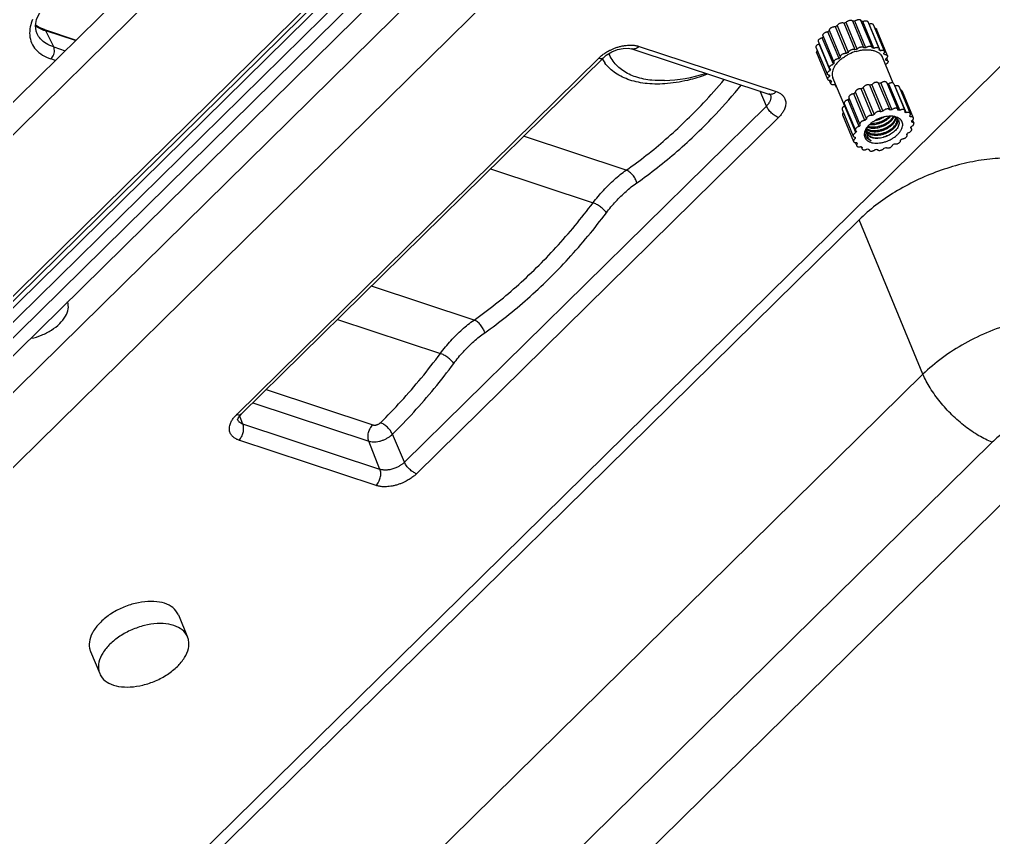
# Model space of a CAD drawing. Header units: millimetres. Extents: x 1786 to 2940, y -3417 to -1928.
# Drawn here: x 2156.8 to 2230.5, y -3302.1 to -3240.2 of the extents above; entities that cross this region are included whole.
import ezdxf

# ---------------------------------------------------------------- set-up
doc = ezdxf.new("R2010")
doc.units = ezdxf.units.MM

# ---------------------------------------------------------------- blocks, each defined once
blk = doc.blocks.new('*u7')
at = {"color": 7, "linetype": 'Continuous'}
for p, q in [((88.34, 78.54, 0), (-30.824, -38.661, 0)), ((-42.015, -19.983, 0), (16.365, 37.435, 0)), ((104.122, 35.539, 0), (-15.065, -81.684, 0)), ((105.253, 35.148, 0), (-13.91, -82.051, 0)), ((-45.465, -17.455, 0), (6.641, 33.793, 0)), ((105.669, 34.239, 0), (-13.494, -82.96, 0)), ((-12.574, -83.264, 0), (106.59, 33.936, 0)), ((-12.4, -83.643, 0), (106.764, 33.557, 0)), ((107.088, 33.443, 0), (-12.067, -83.748, 0)), ((-36.186, -25.692, 0), (22.194, 31.727, 0)), ((110.844, 23.586, 0), (-8.048, -93.346, 0)), ((31.625, 21.522, 0), (-44.309, -53.16, 0)), ((110.773, 20.788, 0), (-8.119, -96.145, 0)), ((-7.853, -65.194, 0), (68.08, 9.488, 0)), ((-5.993, -69.666, 0), (69.941, 5.016, 0)), ((33.767, -2.411, 0), (32.992, -0.548, 0)), ((26.381, -5.484, 0), (25.606, -3.62, 0)), ((9.77, -16.348, 0), (21.294, -20.152, 0)), ((-24.048, -47.255, 0), (6.371, -17.337, 0)), ((9.44, -17.704, 0), (20.964, -21.509, 0)), ((9.44, -17.704, 0), (10.378, -20.077, 0)), ((-23.036, -48.22, 0), (7.383, -18.303, 0)), ((7.383, -18.303, 0), (8.394, -20.652, 0)), ((20.131, -23.297, 0), (10.378, -20.077, 0)), ((19.008, -24.401, 0), (10.04, -21.441, 0)), ((20.964, -21.509, 0), (21.231, -22.184, 0)), ((21.353, -22.013, 0), (21.172, -22.268, 0)), ((21.41, -21.886, 0), (21.411, -21.888, 0)), ((21.088, -22.357, 0), (-9.331, -52.274, 0)), ((21.479, -22.324, 0), (-8.94, -52.242, 0)), ((21.172, -22.268, 0), (21.087, -22.357, 0)), ((-36.186, -25.692, 0), (-30.824, -38.661, 0)), ((13.022, -30.289, 0), (4.368, -27.433, 0)), ((1.533, -30.247, 0), (10.167, -33.097, 0)), ((0.161, -42.938, 0), (-8.463, -40.091, 0)), ((-11.248, -42.829, 0), (-2.623, -45.676, 0)), ((-32.345, -44.585, 0), (-32.347, -44.58, 0)), ((-31.633, -44.592, 0), (-31.661, -44.524, 0)), ((-30.991, -44.804, 0), (-31.066, -44.623, 0)), ((-30.501, -45.151, 0), (-30.619, -44.868, 0)), ((-34.85, -45.797, 0), (-34.818, -45.841, 0)), ((-34.827, -45.852, 0), (-34.85, -45.797, 0)), ((-32.869, -45.612, 0), (-32.85, -45.608, 0)), ((-30.504, -45.487, 0), (-30.455, -45.605, 0)), ((-29.433, -47.471, 0), (-30.363, -45.235, 0)), ((-29.395, -47.924, 0), (-30.325, -45.688, 0)), ((-35.173, -46.435, 0), (-35.235, -46.285, 0)), ((-31.552, -46.497, 0), (-31.55, -46.498, 0)), ((-30.892, -46.669, 0), (-30.924, -46.626, 0)), ((-30.829, -46.506, 0), (-29.899, -48.742, 0)), ((-30.553, -45.984, 0), (-29.623, -48.22, 0)), ((-29.577, -48.418, 0), (-30.507, -46.182, 0)), ((-35.31, -47.037, 0), (-35.417, -46.779, 0)), ((-34.449, -49.468, 0), (-35.379, -47.232, 0)), ((-35.072, -47.424, 0), (-35.118, -47.313, 0)), ((-31.934, -47.42, 0), (-31.004, -49.656, 0)), ((-30.511, -49.343, 0), (-31.441, -47.107, 0)), ((-31.305, -47, 0), (-30.375, -49.237, 0)), ((-29.962, -48.905, 0), (-30.892, -46.669, 0)), ((-34.193, -49.835, 0), (-35.124, -47.598, 0)), ((-33.839, -49.889, 0), (-34.769, -47.653, 0)), ((-33.746, -50.08, 0), (-34.676, -47.843, 0)), ((-33.304, -50.089, 0), (-34.234, -47.853, 0)), ((-33.15, -50.179, 0), (-34.081, -47.943, 0)), ((-32.636, -50.131, 0), (-33.566, -47.895, 0)), ((-33.397, -47.881, 0), (-33.395, -47.887, 0)), ((-32.465, -50.123, 0), (-33.395, -47.887, 0)), ((-31.9, -50.011, 0), (-32.83, -47.775, 0)), ((-32.655, -47.724, 0), (-31.725, -49.96, 0)), ((-31.167, -49.739, 0), (-32.097, -47.503, 0)), ((-29.61, -48.215, 0), (-28.623, -50.587, 0)), ((-23.036, -48.22, 0), (-22.499, -49.467, 0)), ((-28.895, -49.841, 0), (-28.82, -50.021, 0)), ((-12.339, -53.231, 0), (-23.864, -49.427, 0)), ((-23.362, -49.177, 0), (-23.364, -49.171, 0)), ((-11.715, -53.027, 0), (-23.24, -49.222, 0)), ((-33.682, -50.142, 0), (-32.778, -52.315, 0)), ((-28.448, -50.086, 0), (-28.331, -50.368, 0)), ((-28.334, -50.705, 0), (-28.285, -50.822, 0)), ((-28.193, -50.452, 0), (-27.262, -52.689, 0)), ((-14.467, -50.359, 0), (-14.463, -50.359, 0)), ((-28.383, -51.202, 0), (-27.453, -53.438, 0)), ((-28.337, -51.399, 0), (-27.406, -53.635, 0)), ((-28.154, -50.905, 0), (-27.224, -53.141, 0)), ((-33.247, -51.996, 0), (-33.139, -52.255, 0)), ((-29.27, -52.325, 0), (-28.34, -54.561, 0)), ((-29.135, -52.218, 0), (-28.204, -54.454, 0)), ((-28.722, -51.887, 0), (-27.792, -54.123, 0)), ((-28.659, -51.723, 0), (-27.729, -53.959, 0)), ((-9.33, -52.273, 0), (-9.331, -52.274, 0)), ((36.715, -52.05, 0), (37.087, -52.172, 0)), ((-33.208, -52.449, 0), (-32.278, -54.685, 0)), ((-32.953, -52.816, 0), (-32.023, -55.052, 0)), ((-32.948, -52.531, 0), (-32.902, -52.641, 0)), ((-32.599, -52.87, 0), (-31.669, -55.106, 0)), ((-32.506, -53.061, 0), (-31.575, -55.297, 0)), ((-32.064, -53.071, 0), (-31.134, -55.307, 0)), ((-31.91, -53.16, 0), (-30.98, -55.396, 0)), ((-31.396, -53.113, 0), (-30.465, -55.349, 0)), ((-31.225, -53.104, 0), (-31.227, -53.099, 0)), ((-31.225, -53.104, 0), (-30.294, -55.34, 0)), ((-30.659, -52.992, 0), (-29.729, -55.228, 0)), ((-30.485, -52.941, 0), (-29.554, -55.177, 0)), ((-29.927, -52.72, 0), (-28.997, -54.956, 0)), ((-29.764, -52.638, 0), (-28.834, -54.874, 0)), ((36.86, -53.184, 0), (35.888, -52.863, 0)), ((36.86, -53.184, 0), (37.519, -54.534, 0)), ((37.628, -54.639, 0), (34.974, -53.763, 0)), ((35.026, -53.711, 0), (37.519, -54.534, 0)), ((38.258, -54.287, 0), (38.259, -54.29, 0))]:
    blk.add_line(p, q, dxfattribs=at)
at = {"color": 7, "linetype": 'Continuous', "elevation": 0}
for points in [[(21.405, -21.863), (21.403, -21.874), (21.353, -22.013)], [(-23.238, -49.223), (-23.288, -49.205), (-23.356, -49.17)], [(-9.33, -52.273), (-9.574, -52.481), (-10.038, -52.764), (-10.53, -52.96), (-11, -53.063), (-11.402, -53.081), (-11.687, -53.036), (-11.718, -53.026)], [(37.628, -54.639), (38.081, -54.826), (38.38, -55.023)], [(38.258, -54.287), (38.339, -54.497), (38.39, -54.97), (38.293, -55.486), (38.057, -56.028), (37.677, -56.596)]]:
    blk.add_lwpolyline(points, dxfattribs=at)
at = {"color": 7, "linetype": 'Continuous'}
for centre, radius, start, end in [((20.911, -22.083, 0), 0.536, 21.56413, 23.20644), ((19.443, -20.252, 0), 2.905, 314.48554, 317.72165), ((-31.84, -48.721, 0), 4.168, 115.65926, 118.17405), ((-31.856, -48.647, 0), 4.093, 104.9573, 107.50269), ((-31.989, -47.884, 0), 3.318, 93.22336, 96.15157), ((-31.965, -46.92, 0), 2.352, 81.87756, 82.40368), ((-31.948, -46.803, 0), 2.233, 78.63279, 81.89795), ((-31.682, -45.978, 0), 1.363, 59.53762, 63.94432), ((-31.645, -45.914, 0), 1.289, 58.57854, 59.51028), ((-32.205, -48.164, 0), 3.502, 126.76939, 129.59408), ((-31.402, -45.628, 0), 0.911, 31.38309, 38.31522), ((-31.451, -45.624, 0), 0.957, 1.49441, 8.2044), ((-33.82, -46.92, 0), 1.437, 160.28376, 162.28664), ((-33.747, -46.946, 0), 1.515, 157.27222, 160.28495), ((-32.954, -47.412, 0), 2.437, 140.2131, 143.47381), ((-32.858, -47.49, 0), 2.562, 139.91233, 140.23543), ((-33.001, -45.272, 0), 1.904, 314.46687, 319.29275), ((-32.73, -45.645, 0), 1.458, 323.46947, 325.59982), ((-32.888, -45.372, 0), 1.752, 319.34947, 320.2676), ((-32.852, -45.402, 0), 1.705, 320.26656, 321.43907), ((-32.689, -45.674, 0), 1.408, 325.61049, 325.95018), ((-31.883, -47.387, 0), 1.01, 68.66746, 68.85168), ((-31.972, -46.199, 0), 0.556, 27.45995, 29.9034), ((-31.927, -46.103, 0), 0.479, 19.70663, 22.60574), ((-31.911, -46.548, 0), 0.638, 43.21344, 46.11021), ((-32.338, -45.997, 0), 0.892, 355.30037, 0.78162), ((-32.314, -45.871, 0), 0.983, 339.45473, 340.32505), ((-32.794, -45.05, 0), 2.445, 319.88225, 323.47087), ((-31.973, -45.53, 0), 1.491, 337.25245, 342.24352), ((-34.291, -46.843, 0), 0.957, 181.4944, 188.20441), ((-34.341, -46.839, 0), 0.911, 211.38309, 218.31522), ((-33.64, -46.761, 0), 0.554, 224.77399, 225.52648), ((-33.624, -46.744, 0), 0.578, 225.55852, 230.35699), ((-33.609, -46.967, 0), 0.436, 202.60636, 207.12494), ((-33.582, -47.044, 0), 0.433, 192.10343, 196.37431), ((-33.61, -46.968, 0), 0.435, 207.12345, 210.91021), ((-33.605, -46.722, 0), 0.607, 230.32555, 231.14118), ((-33.598, -46.713, 0), 0.619, 231.14234, 232.31545), ((-33.471, -45.63, 0), 1.736, 263.74926, 266.49924), ((-33.38, -46.185, 0), 1.194, 256.51147, 260.46067), ((-32.23, -48.449, 0), 1.573, 132.26164, 136.05142), ((-33.902, -43.746, 0), 4.168, 295.65926, 298.17405), ((-33.537, -44.302, 0), 3.502, 306.76939, 309.59408), ((-34.065, -46.497, 0), 1.354, 238.62986, 243.95329), ((-33.792, -45.652, 0), 2.245, 258.63767, 262.43719), ((-33.753, -44.583, 0), 3.318, 273.22336, 276.15156), ((-33.886, -43.82, 0), 4.093, 284.9573, 287.50269), ((-30.992, -47.783, 0), 1.437, 340.28379, 342.28664), ((-31.858, -47.291, 0), 2.438, 320.2132, 323.4737), ((-33.167, -48.789, 0), 1.289, 238.57854, 239.51028), ((-32.972, -45.982, 0), 4.168, 295.65926, 298.17405), ((-32.607, -46.538, 0), 3.502, 306.76939, 309.59408), ((-32.864, -47.9, 0), 2.233, 258.6328, 261.89795), ((-32.822, -46.819, 0), 3.318, 273.22336, 276.15156), ((-32.956, -46.056, 0), 4.093, 284.9573, 287.50269), ((-29.501, -51.178, 0), 1.343, 59.5246, 61.95296), ((-29.474, -51.132, 0), 1.289, 58.57854, 59.51028), ((-29.231, -50.845, 0), 0.911, 31.38309, 38.31522), ((-29.281, -50.841, 0), 0.957, 1.49441, 8.2044), ((-13.975, -63.577, 0), 13.227, 92.13265, 107.36219), ((-29.803, -50.747, 0), 1.491, 337.25245, 342.24352), ((-32.121, -52.06, 0), 0.957, 181.4944, 188.20441), ((-31.366, -49.52, 0), 3.502, 306.76939, 309.59408), ((-30.916, -50.137, 0), 2.579, 314.49841, 317.68857), ((-30.624, -50.268, 0), 2.445, 319.88225, 323.47087), ((-12.301, -53.972, 0), 3.559, 30.14609, 36.73577), ((-32.17, -52.056, 0), 0.911, 211.38309, 218.31522), ((-31.894, -51.714, 0), 1.354, 238.62986, 243.95329), ((-31.622, -50.87, 0), 2.245, 258.63767, 262.43718), ((-31.582, -49.8, 0), 3.318, 273.22336, 276.15156), ((-31.716, -49.037, 0), 4.093, 284.9573, 287.50269), ((-31.647, -49.176, 0), 3.792, 286.42015, 296.28259), ((-31.732, -48.963, 0), 4.168, 295.65926, 298.17405), ((-13.007, -53.975, 0), 3.481, 22.79377, 24.78325), ((-29.687, -52.508, 0), 2.438, 320.2132, 323.4737), ((-28.821, -53, 0), 1.437, 340.28379, 342.28664), ((-30.436, -51.756, 0), 3.502, 306.76939, 309.59408), ((36.322, -58.14, 0), 3.799, 69.52953, 71.62947), ((-30.997, -54.006, 0), 1.289, 238.57854, 239.51028), ((-30.694, -53.117, 0), 2.233, 258.6328, 261.89795), ((-30.652, -52.036, 0), 3.318, 273.22336, 276.15156), ((-30.786, -51.273, 0), 4.093, 284.9573, 287.50269), ((-30.802, -51.199, 0), 4.168, 295.65926, 298.17405)]:
    blk.add_arc(centre, radius, start, end, dxfattribs=at)
for points, start_tangent, end_tangent in [([(32.991, -0.549, 0), (32.784, -0.198, 0), (32.218, 0.254, 0), (31.407, 0.522, 0), (30.437, 0.576, 0), (29.362, 0.415, 0), (28.293, 0.054, 0), (27.298, -0.484, 0), (26.468, -1.15, 0)], (-0.38597, 0.922512), (-0.712957, -0.701208)), ([(32.13, -3.018, 0), (32.73, -2.277, 0), (33.054, -1.518, 0), (33.072, -0.81, 0), (32.991, -0.549, 0)], (0.712957, 0.701208), (-0.38597, 0.922512)), ([(26.468, -1.15, 0), (25.868, -1.89, 0), (25.544, -2.65, 0), (25.526, -3.358, 0), (25.607, -3.619, 0)], (-0.712957, -0.701208), (0.38597, -0.922512)), ([(32.905, -4.882, 0), (33.506, -4.14, 0), (33.829, -3.383, 0), (33.847, -2.672, 0), (33.767, -2.412, 0)], (0.712957, 0.701208), (-0.385992, 0.922502)), ([(25.607, -3.619, 0), (25.815, -3.97, 0), (26.38, -4.422, 0), (27.191, -4.69, 0), (28.161, -4.744, 0), (29.236, -4.583, 0), (30.305, -4.221, 0), (31.3, -3.684, 0), (32.13, -3.018, 0)], (0.38597, -0.922512), (0.712957, 0.701208)), ([(26.382, -5.483, 0), (26.588, -5.831, 0), (27.158, -6.287, 0), (27.963, -6.552, 0), (28.94, -6.607, 0), (30.009, -6.447, 0), (31.083, -6.084, 0), (32.075, -5.548, 0), (32.905, -4.882, 0)], (0.385992, -0.922502), (0.712957, 0.701208)), ([(6.371, -17.337, 0), (6.49, -17.226, 0), (6.618, -17.118, 0), (6.754, -17.014, 0), (6.899, -16.914, 0), (7.061, -16.812, 0), (7.249, -16.708, 0), (7.465, -16.602, 0), (7.71, -16.5, 0), (7.981, -16.407, 0), (8.267, -16.331, 0), (8.542, -16.279, 0), (8.789, -16.251, 0), (9, -16.241, 0), (9.179, -16.244, 0), (9.338, -16.256, 0), (9.488, -16.278, 0), (9.633, -16.308, 0), (9.77, -16.348, 0)], (0.712992, 0.701172), (0.949557, -0.313593)), ([(9.77, -16.348, 0), (9.552, -16.64, 0), (9.414, -16.999, 0), (9.374, -17.373, 0), (9.44, -17.704, 0)], (-0.712957, -0.701208), (0.367665, -0.929958)), ([(6.371, -17.337, 0), (6.662, -17.481, 0), (6.956, -17.714, 0), (7.209, -18.003, 0), (7.383, -18.303, 0)], (0.9496, -0.313463), (0.395198, -0.918596)), ([(7.383, -18.303, 0), (7.455, -18.236, 0), (7.533, -18.171, 0), (7.616, -18.107, 0), (7.703, -18.046, 0), (7.801, -17.985, 0), (7.914, -17.922, 0), (8.045, -17.858, 0), (8.193, -17.797, 0), (8.358, -17.74, 0), (8.53, -17.694, 0), (8.696, -17.663, 0), (8.846, -17.646, 0), (8.974, -17.64, 0), (9.081, -17.641, 0), (9.177, -17.649, 0), (9.27, -17.662, 0), (9.357, -17.68, 0), (9.44, -17.704, 0)], (0.712913, 0.701253), (0.949605, -0.313449)), ([(-49.191, -22.336, 0), (-48.161, -22.418, 0), (-47.061, -22.349, 0), (-45.937, -22.129, 0), (-44.829, -21.767, 0), (-43.78, -21.275, 0), (-42.83, -20.672, 0), (-42.015, -19.983, 0)], (0.987354, -0.158534), (0.713039, 0.701124)), ([(-42.015, -19.983, 0), (-40.893, -20.527, 0), (-39.74, -21.308, 0), (-38.627, -22.279, 0), (-37.625, -23.38, 0), (-36.794, -24.541, 0), (-36.186, -25.692, 0)], (0.934604, -0.355689), (0.395202, -0.918594)), ([(10.378, -20.077, 0), (10.202, -20.035, 0), (9.993, -20.015, 0), (9.752, -20.025, 0), (9.495, -20.068, 0), (9.232, -20.144, 0), (8.977, -20.25, 0), (8.744, -20.378, 0), (8.549, -20.516, 0), (8.394, -20.652, 0)], (-0.950467, 0.310826), (-0.715083, -0.69904)), ([(10.378, -20.077, 0), (10.442, -20.411, 0), (10.401, -20.788, 0), (10.26, -21.149, 0), (10.04, -21.441, 0)], (0.364626, -0.931154), (-0.717355, -0.696707)), ([(21.294, -20.152, 0), (21.077, -20.444, 0), (20.938, -20.803, 0), (20.899, -21.177, 0), (20.964, -21.509, 0)], (-0.712955, -0.70121), (0.367662, -0.929959)), ([(21.294, -20.152, 0), (21.418, -20.198, 0), (21.533, -20.253, 0), (21.639, -20.314, 0), (21.736, -20.384, 0), (21.828, -20.466, 0), (21.914, -20.567, 0), (21.991, -20.688, 0), (22.051, -20.833, 0), (22.088, -21.001, 0), (22.092, -21.186, 0), (22.064, -21.373, 0), (22.011, -21.547, 0), (21.944, -21.702, 0), (21.869, -21.838, 0), (21.787, -21.963, 0), (21.696, -22.085, 0), (21.592, -22.206, 0)], (0.949589, -0.313499), (-0.672191, -0.740378)), ([(8.394, -20.652, 0), (6.608, -22.505, 0), (4.885, -24.493, 0), (3.239, -26.6, 0)], (-0.71342, -0.700737), (-0.595704, -0.803204)), ([(8.394, -20.652, 0), (8.568, -20.953, 0), (8.821, -21.241, 0), (9.115, -21.475, 0), (9.406, -21.619, 0)], (0.394473, -0.918908), (0.949595, -0.313481)), ([(9.406, -21.619, 0), (7.66, -23.429, 0), (5.976, -25.372, 0), (4.368, -27.433, 0)], (-0.713422, -0.700735), (-0.595655, -0.80324)), ([(10.04, -21.441, 0), (9.982, -21.427, 0), (9.913, -21.42, 0), (9.837, -21.423, 0), (9.755, -21.436, 0), (9.672, -21.459, 0), (9.59, -21.492, 0), (9.517, -21.532, 0), (9.454, -21.576, 0), (9.406, -21.619, 0)], (-0.949359, 0.314193), (-0.711636, -0.702548)), ([(20.964, -21.509, 0), (21.039, -21.537, 0), (21.109, -21.569, 0), (21.173, -21.607, 0), (21.232, -21.649, 0), (21.287, -21.699, 0), (21.339, -21.76, 0), (21.386, -21.833, 0), (21.404, -21.872, 0)], (0.949628, -0.313381), (0.394048, -0.91909)), ([(21.479, -22.324, 0), (21.234, -22.291, 0), (21.088, -22.357, 0)], (-0.949599, 0.313467), (-0.73248, -0.680788)), ([(-50.406, -30.61, 0), (-48.375, -30.717, 0), (-46.209, -30.525, 0), (-43.988, -30.041, 0), (-41.795, -29.283, 0), (-39.713, -28.279, 0), (-37.82, -27.067, 0), (-36.186, -25.692, 0)], (0.991396, -0.130899), (0.71721, 0.696857)), ([(3.239, -26.6, 0), (2.432, -27.585, 0), (1.56, -28.451, 0), (0.641, -29.18, 0)], (-0.595739, -0.803178), (-0.818989, -0.573809)), ([(3.239, -26.6, 0), (3.458, -26.85, 0), (3.748, -27.095, 0), (4.067, -27.3, 0), (4.368, -27.433, 0)], (0.580039, -0.814588), (0.95085, -0.30965)), ([(4.368, -27.433, 0), (3.486, -28.508, 0), (2.536, -29.451, 0), (1.533, -30.247, 0)], (-0.595889, -0.803067), (-0.818892, -0.573948)), ([(0.641, -29.18, 0), (-2.969, -32.034, 0), (-6.4, -35.413, 0), (-9.586, -39.252, 0)], (-0.819001, -0.573792), (-0.601522, -0.798856)), ([(0.641, -29.18, 0), (0.77, -29.518, 0), (0.984, -29.839, 0), (1.252, -30.095, 0), (1.533, -30.247, 0)], (0.231202, -0.972906), (0.948705, -0.316164)), ([(38.79, -28.715, 0), (38.77, -28.718, 0), (37.879, -28.978, 0), (37.047, -29.4, 0), (36.354, -29.945, 0)], (-0.983497, -0.180923), (-0.712957, -0.701208)), ([(1.533, -30.247, 0), (-1.996, -33.038, 0), (-5.348, -36.339, 0), (-8.463, -40.091, 0)], (-0.819041, -0.573735), (-0.601469, -0.798896)), ([(36.354, -29.945, 0), (35.87, -30.558, 0), (35.64, -31.18, 0), (35.689, -31.749, 0), (35.693, -31.76, 0)], (-0.712957, -0.701208), (0.350048, -0.936732)), ([(-44.951, -43.774, 0), (-43.2, -43.854, 0), (-41.333, -43.705, 0), (-39.409, -43.33, 0), (-37.482, -42.741, 0), (-35.607, -41.954, 0), (-33.839, -40.992, 0), (-32.229, -39.883, 0), (-30.824, -38.661, 0)], (0.993405, -0.114655), (0.712957, 0.701208)), ([(-9.586, -39.252, 0), (-10.381, -40.209, 0), (-11.238, -41.051, 0), (-12.139, -41.762, 0)], (-0.601543, -0.79884), (-0.819969, -0.572407)), ([(-9.586, -39.252, 0), (-9.37, -39.504, 0), (-9.081, -39.751, 0), (-8.763, -39.957, 0), (-8.463, -40.091, 0)], (0.57088, -0.821033), (0.950785, -0.309853)), ([(-8.463, -40.091, 0), (-9.331, -41.136, 0), (-10.264, -42.053, 0), (-11.248, -42.829, 0)], (-0.601687, -0.798732), (-0.819871, -0.572548)), ([(-12.139, -41.762, 0), (-15.533, -44.418, 0), (-18.774, -47.539, 0), (-20.92, -49.971, 0)], (-0.819982, -0.572389), (-0.637288, -0.770626)), ([(-12.139, -41.762, 0), (-12.01, -42.1, 0), (-11.797, -42.421, 0), (-11.529, -42.677, 0), (-11.248, -42.829, 0)], (0.229692, -0.973263), (0.948698, -0.316184)), ([(-11.248, -42.829, 0), (-14.567, -45.426, 0), (-17.733, -48.476, 0), (-19.487, -50.441, 0)], (-0.820021, -0.572334), (-0.645439, -0.763812)), ([(-33.087, -44.743, 0), (-33.138, -44.713, 0), (-33.206, -44.699, 0), (-33.285, -44.7, 0), (-33.368, -44.718, 0), (-33.449, -44.75, 0), (-33.523, -44.795, 0), (-33.583, -44.848, 0), (-33.625, -44.906, 0), (-33.645, -44.964, 0)], (-0.753799, 0.657105), (-0.149673, -0.988736)), ([(-32.347, -44.58, 0), (-32.374, -44.542, 0), (-32.423, -44.51, 0), (-32.489, -44.493, 0), (-32.566, -44.493, 0), (-32.649, -44.508, 0), (-32.731, -44.539, 0), (-32.806, -44.582, 0), (-32.868, -44.635, 0), (-32.912, -44.692, 0)], (-0.387874, 0.921713), (-0.500181, -0.865921)), ([(-31.661, -44.524, 0), (-31.683, -44.49, 0), (-31.73, -44.457, 0), (-31.794, -44.438, 0), (-31.871, -44.436, 0), (-31.953, -44.449, 0), (-32.036, -44.478, 0), (-32.112, -44.52, 0), (-32.176, -44.572, 0)], (-0.387179, 0.922004), (-0.712724, -0.701445)), ([(-31.654, -44.589, 0), (-31.657, -44.535, 0), (-31.661, -44.524, 0)], (0.150909, 0.988548), (-0.387179, 0.922004)), ([(-31.066, -44.623, 0), (-31.083, -44.594, 0), (-31.128, -44.56, 0), (-31.19, -44.539, 0), (-31.265, -44.535, 0), (-31.347, -44.546, 0), (-31.43, -44.573, 0), (-31.508, -44.614, 0)], (-0.386553, 0.922267), (-0.844318, -0.535842)), ([(-31.083, -44.754, 0), (-31.06, -44.695, 0), (-31.06, -44.641, 0), (-31.066, -44.623, 0)], (0.500953, 0.865474), (-0.386553, 0.922267)), ([(-30.619, -44.868, 0), (-30.632, -44.845, 0), (-30.674, -44.808, 0), (-30.734, -44.786, 0), (-30.808, -44.779, 0), (-30.889, -44.789, 0), (-30.973, -44.814, 0)], (-0.384457, 0.923143), (-0.929747, -0.3682)), ([(-30.687, -45.063, 0), (-30.64, -45.006, 0), (-30.614, -44.948, 0), (-30.612, -44.892, 0), (-30.619, -44.868, 0)], (0.71319, 0.70097), (-0.384457, 0.923143)), ([(-34.437, -45.466, 0), (-34.517, -45.472, 0), (-34.601, -45.493, 0), (-34.681, -45.529, 0), (-34.752, -45.576, 0), (-34.807, -45.631, 0), (-34.844, -45.689, 0), (-34.858, -45.747, 0), (-34.85, -45.797, 0)], (-0.999424, 0.033943), (0.383618, -0.923492)), ([(-34.074, -45.836, 0), (-34.243, -46.027, 0), (-34.371, -46.223, 0), (-34.453, -46.42, 0), (-34.486, -46.611, 0), (-34.471, -46.791, 0), (-34.407, -46.954, 0), (-34.297, -47.095, 0), (-34.143, -47.21, 0), (-33.95, -47.295, 0), (-33.725, -47.348, 0), (-33.66, -47.356, 0)], (-0.712957, -0.701208), (0.994022, -0.109183)), ([(-33.808, -45.047, 0), (-33.877, -45.034, 0), (-33.957, -45.037, 0), (-34.04, -45.057, 0), (-34.121, -45.091, 0), (-34.193, -45.137, 0), (-34.251, -45.191, 0), (-34.29, -45.249, 0), (-34.307, -45.307, 0), (-34.301, -45.36, 0)], (-0.94945, 0.313918), (0.338207, -0.941072)), ([(-31.356, -46.213, 0), (-31.29, -46.047, 0), (-31.256, -45.855, 0), (-31.271, -45.675, 0), (-31.335, -45.513, 0), (-31.445, -45.372, 0), (-31.599, -45.257, 0), (-31.792, -45.172, 0), (-32.017, -45.119, 0), (-32.268, -45.1, 0), (-32.538, -45.116, 0), (-32.818, -45.165, 0), (-33.099, -45.247, 0), (-33.373, -45.359, 0), (-33.632, -45.497, 0), (-33.868, -45.658, 0), (-34.074, -45.836, 0)], (0.444225, 0.895915), (-0.712957, -0.701208)), ([(-31.448, -46.07, 0), (-31.49, -46.023, 0), (-31.62, -45.921, 0), (-31.784, -45.842, 0), (-31.976, -45.791, 0), (-32.186, -45.768, 0), (-32.41, -45.773, 0), (-32.643, -45.806, 0), (-32.878, -45.865, 0), (-33.106, -45.949, 0), (-33.323, -46.055, 0), (-33.52, -46.179, 0), (-33.691, -46.316, 0)], (-0.630348, 0.776313), (-0.739632, -0.673011)), ([(-33.468, -45.861, 0), (-33.461, -45.857, 0), (-33.265, -45.755, 0), (-33.061, -45.671, 0), (-32.869, -45.612, 0)], (0.861195, 0.508276), (0.967634, 0.252356)), ([(-32.869, -45.613, 0), (-33.112, -45.694, 0), (-33.369, -45.808, 0), (-33.468, -45.862, 0)], (-0.963055, -0.269303), (-0.869644, -0.49368)), ([(-31.485, -45.919, 0), (-31.554, -45.803, 0), (-31.663, -45.697, 0), (-31.806, -45.615, 0), (-31.979, -45.558, 0), (-32.176, -45.528, 0), (-32.391, -45.526, 0), (-32.618, -45.553, 0), (-32.85, -45.608, 0)], (-0.384377, 0.923176), (-0.960147, -0.279494)), ([(-31.489, -45.921, 0), (-31.499, -45.906, 0), (-31.605, -45.779, 0), (-31.749, -45.676, 0), (-31.928, -45.602, 0), (-32.134, -45.557, 0), (-32.362, -45.543, 0), (-32.603, -45.56, 0), (-32.85, -45.608, 0)], (-0.498551, 0.866861), (-0.969764, -0.244046)), ([(-31.824, -45.309, 0), (-31.662, -45.387, 0), (-31.53, -45.487, 0), (-31.431, -45.607, 0), (-31.367, -45.743, 0), (-31.34, -45.892, 0), (-31.348, -46.051, 0), (-31.388, -46.202, 0)], (0.935385, -0.35363), (-0.336658, -0.941627)), ([(-31.446, -45.985, 0), (-31.449, -45.925, 0), (-31.474, -45.783, 0), (-31.524, -45.649, 0), (-31.6, -45.524, 0), (-31.7, -45.41, 0), (-31.824, -45.309, 0)], (-0.01412, 0.9999), (-0.823675, 0.567062)), ([(-30.501, -45.149, 0), (-30.543, -45.146, 0), (-30.624, -45.154, 0)], (-0.9911, 0.13312), (-0.982685, -0.185285)), ([(-30.553, -45.984, 0), (-30.475, -45.945, 0), (-30.407, -45.896, 0), (-30.356, -45.84, 0), (-30.325, -45.781, 0), (-30.316, -45.725, 0), (-30.325, -45.688, 0)], (0.929941, 0.367709), (-0.380857, 0.924634)), ([(-30.504, -45.487, 0), (-30.438, -45.437, 0), (-30.389, -45.38, 0), (-30.361, -45.322, 0), (-30.355, -45.266, 0), (-30.363, -45.235, 0)], (0.844616, 0.535372), (-0.382205, 0.924078)), ([(-30.363, -45.235, 0), (-30.373, -45.217, 0), (-30.412, -45.179, 0), (-30.47, -45.155, 0), (-30.501, -45.149, 0)], (-0.382205, 0.924078), (-0.9911, 0.13312)), ([(-30.325, -45.688, 0), (-30.331, -45.675, 0), (-30.368, -45.636, 0), (-30.424, -45.609, 0), (-30.495, -45.599, 0)], (-0.380857, 0.924634), (-0.999447, 0.033246)), ([(-35.189, -46.482, 0), (-35.267, -46.521, 0), (-35.335, -46.571, 0), (-35.386, -46.627, 0), (-35.417, -46.685, 0), (-35.426, -46.742, 0), (-35.417, -46.779, 0)], (-0.929941, -0.367709), (0.380857, -0.924634)), ([(-34.913, -45.961, 0), (-34.996, -45.984, 0), (-35.076, -46.022, 0), (-35.145, -46.07, 0), (-35.198, -46.125, 0), (-35.232, -46.184, 0), (-35.244, -46.241, 0), (-35.235, -46.285, 0)], (-0.98279, -0.184725), (0.381058, -0.924551)), ([(-35.235, -46.285, 0), (-35.232, -46.292, 0), (-35.198, -46.333, 0), (-35.144, -46.361, 0)], (0.381058, -0.924551), (0.949748, -0.313016)), ([(-34.034, -47.151, 0), (-34.12, -47.037, 0), (-34.17, -46.898, 0), (-34.177, -46.747, 0), (-34.142, -46.588, 0), (-34.065, -46.423, 0), (-33.948, -46.258, 0), (-33.798, -46.102, 0)], (-0.704307, 0.709895), (0.740629, 0.671914)), ([(-34.012, -47.135, 0), (-34.032, -47.076, 0), (-34.045, -46.935, 0), (-34.017, -46.783, 0), (-33.946, -46.625, 0), (-33.837, -46.468, 0), (-33.691, -46.316, 0)], (-0.384386, 0.923173), (0.739632, 0.673011)), ([(-33.66, -46.391, 0), (-33.809, -46.547, 0), (-33.92, -46.708, 0), (-33.989, -46.87, 0), (-34.015, -47.025, 0), (-34.005, -47.134, 0)], (-0.739632, -0.673011), (0.209952, -0.977712)), ([(-33.567, -46.614, 0), (-33.709, -46.762, 0), (-33.817, -46.915, 0), (-33.889, -47.068, 0), (-33.92, -47.217, 0), (-33.922, -47.239, 0)], (-0.739632, -0.673011), (-0.039652, -0.999214)), ([(-33.798, -46.102, 0), (-33.639, -45.974, 0), (-33.468, -45.861, 0)], (0.740629, 0.671914), (0.861195, 0.508276)), ([(-33.66, -46.391, 0), (-33.476, -46.244, 0), (-33.341, -46.158, 0)], (0.739632, 0.673011), (0.861148, 0.508355)), ([(-33.577, -47.363, 0), (-33.474, -47.367, 0), (-33.204, -47.351, 0), (-32.924, -47.302, 0), (-32.643, -47.22, 0), (-32.369, -47.108, 0), (-32.11, -46.97, 0), (-31.874, -46.809, 0), (-31.668, -46.63, 0)], (0.998115, -0.061364), (0.712957, 0.701208)), ([(-31.455, -46.246, 0), (-31.565, -46.181, 0), (-31.75, -46.112, 0), (-31.961, -46.073, 0), (-32.193, -46.065, 0), (-32.44, -46.09, 0), (-32.692, -46.145, 0), (-32.935, -46.228, 0), (-33.169, -46.337, 0), (-33.383, -46.468, 0), (-33.567, -46.614, 0)], (-0.815728, 0.578436), (-0.739632, -0.673011)), ([(-33.536, -46.689, 0), (-33.365, -46.551, 0), (-33.217, -46.456, 0)], (0.739632, 0.673011), (0.861155, 0.508343)), ([(-31.519, -46.445, 0), (-31.536, -46.439, 0), (-31.728, -46.387, 0), (-31.938, -46.364, 0), (-32.162, -46.369, 0), (-32.396, -46.402, 0), (-32.631, -46.462, 0), (-32.859, -46.545, 0), (-33.075, -46.651, 0), (-33.272, -46.775, 0), (-33.443, -46.913, 0)], (-0.932649, 0.360785), (-0.739632, -0.673011)), ([(-32.745, -45.911, 0), (-32.87, -45.949, 0), (-33.133, -46.052, 0), (-33.341, -46.158, 0)], (-0.963027, -0.269404), (-0.870337, -0.492457)), ([(-33.341, -46.158, 0), (-33.262, -46.113, 0), (-33.028, -46.004, 0), (-32.785, -45.921, 0), (-32.745, -45.911, 0)], (0.861148, 0.508355), (0.967618, 0.25242)), ([(-33.217, -46.456, 0), (-33.168, -46.428, 0), (-32.952, -46.322, 0), (-32.724, -46.238, 0), (-32.621, -46.209, 0)], (0.861155, 0.508343), (0.967628, 0.252382)), ([(-32.621, -46.209, 0), (-32.88, -46.296, 0), (-33.136, -46.412, 0), (-33.217, -46.456, 0)], (-0.963034, -0.269379), (-0.870393, -0.492357)), ([(-33.093, -46.754, 0), (-33.039, -46.723, 0), (-32.82, -46.617, 0), (-32.592, -46.534, 0), (-32.497, -46.507, 0)], (0.861155, 0.508342), (0.967626, 0.252388)), ([(-32.497, -46.507, 0), (-32.614, -46.543, 0), (-32.877, -46.645, 0), (-33.093, -46.754, 0)], (-0.963025, -0.269413), (-0.870338, -0.492455)), ([(-32.745, -45.911, 0), (-32.533, -45.866, 0), (-32.286, -45.842, 0), (-32.054, -45.85, 0), (-31.843, -45.888, 0), (-31.658, -45.958, 0), (-31.506, -46.055, 0), (-31.469, -46.088, 0)], (0.967618, 0.25242), (0.720568, -0.693385)), ([(-32.621, -46.209, 0), (-32.489, -46.178, 0), (-32.255, -46.145, 0), (-32.031, -46.14, 0), (-31.821, -46.163, 0), (-31.629, -46.215, 0), (-31.469, -46.292, 0)], (0.967628, 0.252382), (0.853847, -0.520524)), ([(-32.497, -46.507, 0), (-32.356, -46.475, 0), (-32.121, -46.443, 0), (-31.895, -46.439, 0), (-31.687, -46.463, 0), (-31.552, -46.497, 0)], (0.967626, 0.252388), (0.953757, -0.300579)), ([(-31.449, -46.07, 0), (-31.454, -46.235, 0), (-31.5, -46.408, 0), (-31.523, -46.462, 0)], (0.10183, -0.994802), (-0.414444, -0.910075)), ([(-31.393, -46.216, 0), (-31.474, -46.386, 0), (-31.522, -46.462, 0)], (-0.350922, -0.936405), (-0.55991, -0.828554)), ([(-31.518, -46.465, 0), (-31.499, -46.44, 0), (-31.371, -46.244, 0), (-31.356, -46.213, 0)], (0.623307, 0.781977), (0.444225, 0.895915)), ([(-31.449, -46.07, 0), (-31.477, -45.942, 0)], (-0.084537, 0.99642), (-0.337285, 0.941403)), ([(-30.829, -46.506, 0), (-30.746, -46.482, 0), (-30.666, -46.445, 0), (-30.597, -46.397, 0), (-30.544, -46.341, 0), (-30.51, -46.283, 0), (-30.498, -46.226, 0), (-30.507, -46.182, 0)], (0.98279, 0.184725), (-0.381058, 0.924551)), ([(-30.507, -46.182, 0), (-30.51, -46.175, 0), (-30.544, -46.134, 0), (-30.598, -46.106, 0)], (-0.381058, 0.924551), (-0.949748, 0.313016)), ([(-35.417, -46.779, 0), (-35.411, -46.792, 0), (-35.374, -46.831, 0), (-35.318, -46.857, 0), (-35.247, -46.868, 0)], (0.380857, -0.924634), (0.999447, -0.033246)), ([(-35.311, -47.037, 0), (-35.353, -47.087, 0), (-35.381, -47.145, 0), (-35.387, -47.201, 0), (-35.379, -47.232, 0)], (-0.714161, -0.699982), (0.382205, -0.924078)), ([(-35.379, -47.232, 0), (-35.369, -47.25, 0), (-35.33, -47.288, 0), (-35.272, -47.312, 0), (-35.199, -47.321, 0), (-35.118, -47.313, 0)], (0.382205, -0.924078), (0.982685, 0.185285)), ([(-35.238, -46.98, 0), (-35.304, -47.03, 0), (-35.311, -47.037, 0)], (-0.844616, -0.535372), (-0.714161, -0.699982)), ([(-35.055, -47.404, 0), (-35.102, -47.461, 0), (-35.128, -47.519, 0), (-35.13, -47.574, 0), (-35.123, -47.598, 0)], (-0.71319, -0.70097), (0.384457, -0.923143)), ([(-33.658, -47.347, 0), (-33.739, -47.324, 0), (-33.901, -47.252, 0), (-33.976, -47.202, 0)], (-0.972247, 0.233956), (-0.791365, 0.611344)), ([(-33.886, -47.261, 0), (-33.868, -47.175, 0), (-33.799, -47.011, 0), (-33.686, -46.846, 0), (-33.536, -46.689, 0)], (0.137519, 0.990499), (0.739632, 0.673011)), ([(-33.443, -46.913, 0), (-33.593, -47.07, 0), (-33.706, -47.235, 0), (-33.747, -47.32, 0)], (-0.739632, -0.673011), (-0.383453, -0.923561)), ([(-33.688, -47.334, 0), (-33.662, -47.287, 0), (-33.554, -47.134, 0), (-33.412, -46.987, 0)], (0.455293, 0.890342), (0.739632, 0.673011)), ([(-33.319, -47.211, 0), (-33.461, -47.358, 0), (-33.467, -47.366, 0)], (-0.739632, -0.673011), (-0.63405, -0.773292)), ([(-33.412, -46.987, 0), (-33.239, -46.848, 0), (-33.093, -46.754, 0)], (0.739632, 0.673011), (0.861155, 0.508342)), ([(-31.716, -46.669, 0), (-31.802, -46.663, 0), (-32.028, -46.666, 0), (-32.263, -46.699, 0), (-32.499, -46.757, 0), (-32.727, -46.84, 0), (-32.946, -46.946, 0), (-33.146, -47.072, 0), (-33.319, -47.211, 0)], (-0.994752, 0.102311), (-0.739632, -0.673011)), ([(-33.288, -47.285, 0), (-33.116, -47.147, 0), (-32.969, -47.052, 0)], (0.739632, 0.673011), (0.861155, 0.508343)), ([(-32.373, -46.805, 0), (-32.614, -46.885, 0), (-32.872, -47, 0), (-32.969, -47.052, 0)], (-0.963045, -0.269342), (-0.870384, -0.492373)), ([(-32.969, -47.052, 0), (-32.92, -47.024, 0), (-32.704, -46.918, 0), (-32.476, -46.834, 0), (-32.373, -46.805, 0)], (0.861155, 0.508343), (0.967628, 0.252382)), ([(-32.178, -47.005, 0), (-32.383, -47.058, 0), (-32.611, -47.142, 0), (-32.827, -47.247, 0), (-32.905, -47.293, 0)], (-0.978228, -0.207533), (-0.853057, -0.521817)), ([(-32.373, -46.805, 0), (-32.24, -46.774, 0), (-32.005, -46.742, 0), (-31.791, -46.736, 0)], (0.967628, 0.252382), (0.999349, -0.036087)), ([(-31.934, -47.42, 0), (-31.865, -47.433, 0), (-31.786, -47.429, 0), (-31.702, -47.41, 0), (-31.621, -47.376, 0), (-31.549, -47.33, 0), (-31.491, -47.276, 0), (-31.452, -47.218, 0), (-31.435, -47.16, 0), (-31.441, -47.107, 0)], (0.94945, -0.313918), (-0.338207, 0.941072)), ([(-31.305, -47, 0), (-31.225, -46.995, 0), (-31.141, -46.973, 0), (-31.061, -46.938, 0), (-30.99, -46.891, 0), (-30.935, -46.836, 0), (-30.898, -46.778, 0), (-30.884, -46.72, 0), (-30.892, -46.669, 0)], (0.999424, -0.033943), (-0.383618, 0.923492)), ([(-29.501, -47.666, 0), (-29.467, -47.628, 0), (-29.437, -47.575, 0), (-29.425, -47.523, 0), (-29.431, -47.476, 0), (-29.433, -47.471, 0)], (0.713808, 0.700341), (-0.3858, 0.922583)), ([(-23.864, -49.427, 0), (-23.987, -49.381, 0), (-24.102, -49.326, 0), (-24.208, -49.265, 0), (-24.305, -49.195, 0), (-24.396, -49.113, 0), (-24.483, -49.012, 0), (-24.56, -48.891, 0), (-24.621, -48.746, 0), (-24.657, -48.578, 0), (-24.661, -48.393, 0), (-24.633, -48.206, 0), (-24.581, -48.031, 0), (-24.513, -47.876, 0), (-24.438, -47.74, 0), (-24.357, -47.616, 0), (-24.265, -47.494, 0), (-24.162, -47.373, 0), (-24.048, -47.255, 0)], (-0.949641, 0.313339), (0.713043, 0.70112)), ([(-24.048, -47.255, 0), (-23.757, -47.399, 0), (-23.463, -47.632, 0), (-23.21, -47.92, 0), (-23.036, -48.22, 0)], (0.949599, -0.313467), (0.395202, -0.918594)), ([(-35.123, -47.598, 0), (-35.11, -47.622, 0), (-35.068, -47.658, 0), (-35.008, -47.681, 0), (-34.934, -47.688, 0), (-34.853, -47.678, 0), (-34.769, -47.653, 0)], (0.384457, -0.923143), (0.929747, 0.3682)), ([(-34.659, -47.713, 0), (-34.682, -47.771, 0), (-34.682, -47.826, 0), (-34.676, -47.843, 0)], (-0.500953, -0.865474), (0.386553, -0.922267)), ([(-34.676, -47.843, 0), (-34.659, -47.872, 0), (-34.614, -47.907, 0), (-34.552, -47.928, 0), (-34.477, -47.932, 0), (-34.395, -47.921, 0), (-34.312, -47.894, 0), (-34.234, -47.853, 0)], (0.386553, -0.922267), (0.844318, 0.535842)), ([(-34.088, -47.878, 0), (-34.085, -47.931, 0), (-34.081, -47.943, 0)], (-0.150909, -0.988548), (0.387179, -0.922004)), ([(-34.081, -47.943, 0), (-34.059, -47.977, 0), (-34.012, -48.01, 0), (-33.948, -48.028, 0), (-33.871, -48.031, 0), (-33.789, -48.017, 0), (-33.706, -47.988, 0), (-33.63, -47.947, 0), (-33.566, -47.895, 0)], (0.387179, -0.922004), (0.712724, 0.701445)), ([(-33.395, -47.887, 0), (-33.368, -47.925, 0), (-33.319, -47.957, 0), (-33.253, -47.973, 0), (-33.176, -47.974, 0), (-33.093, -47.958, 0), (-33.011, -47.928, 0), (-32.936, -47.884, 0), (-32.874, -47.832, 0), (-32.83, -47.775, 0)], (0.387874, -0.921713), (0.500181, 0.865921)), ([(-32.655, -47.724, 0), (-32.604, -47.753, 0), (-32.536, -47.768, 0), (-32.458, -47.767, 0), (-32.374, -47.749, 0), (-32.293, -47.717, 0), (-32.219, -47.672, 0), (-32.159, -47.619, 0), (-32.117, -47.561, 0), (-32.097, -47.503, 0)], (0.753799, -0.657105), (0.149673, 0.988736)), ([(-29.623, -48.22, 0), (-29.552, -48.186, 0), (-29.489, -48.143, 0), (-29.439, -48.094, 0), (-29.404, -48.041, 0), (-29.387, -47.989, 0), (-29.389, -47.94, 0), (-29.395, -47.924, 0)], (0.929941, 0.367709), (-0.385664, 0.922639)), ([(-23.404, -49.021, 0), (-23.407, -48.91, 0), (-23.39, -48.796, 0), (-23.358, -48.691, 0), (-23.317, -48.597, 0), (-23.272, -48.515, 0), (-23.223, -48.44, 0), (-23.167, -48.365, 0), (-23.105, -48.292, 0), (-23.036, -48.22, 0)], (-0.118585, 0.992944), (0.712951, 0.701214)), ([(-30.375, -49.237, 0), (-30.303, -49.232, 0), (-30.227, -49.215, 0), (-30.155, -49.186, 0), (-30.087, -49.147, 0), (-30.03, -49.1, 0), (-29.987, -49.049, 0), (-29.961, -48.996, 0), (-29.954, -48.945, 0), (-29.962, -48.905, 0)], (0.999424, -0.033943), (-0.382446, 0.923978)), ([(-29.899, -48.742, 0), (-29.824, -48.721, 0), (-29.751, -48.689, 0), (-29.687, -48.649, 0), (-29.633, -48.6, 0), (-29.594, -48.548, 0), (-29.572, -48.496, 0), (-29.569, -48.446, 0), (-29.577, -48.418, 0)], (0.98279, 0.184725), (-0.382606, 0.923911)), ([(-23.364, -49.171, 0), (-23.382, -49.123, 0), (-23.404, -49.021, 0)], (-0.393209, 0.919449), (-0.118585, 0.992944)), ([(-34.449, -49.468, 0), (-34.426, -49.503, 0), (-34.384, -49.533, 0), (-34.328, -49.551, 0), (-34.311, -49.554, 0)], (0.3858, -0.922583), (0.991275, -0.131813)), ([(-34.193, -49.835, 0), (-34.191, -49.84, 0), (-34.162, -49.878, 0), (-34.116, -49.905, 0), (-34.057, -49.921, 0), (-33.988, -49.923, 0), (-33.914, -49.912, 0), (-33.839, -49.889, 0)], (0.382272, -0.92405), (0.929747, 0.3682)), ([(-31.725, -49.96, 0), (-31.679, -49.987, 0), (-31.62, -50.003, 0), (-31.552, -50.005, 0), (-31.477, -49.994, 0), (-31.403, -49.971, 0), (-31.332, -49.936, 0), (-31.269, -49.893, 0), (-31.219, -49.844, 0), (-31.184, -49.791, 0), (-31.167, -49.739, 0)], (0.753799, -0.657105), (0.149673, 0.988736)), ([(-31.004, -49.656, 0), (-30.942, -49.668, 0), (-30.871, -49.667, 0), (-30.797, -49.653, 0), (-30.722, -49.627, 0), (-30.653, -49.59, 0), (-30.594, -49.545, 0), (-30.547, -49.495, 0), (-30.517, -49.442, 0), (-30.504, -49.39, 0), (-30.511, -49.343, 0)], (0.94945, -0.313918), (-0.338207, 0.941072)), ([(-28.958, -49.776, 0), (-28.937, -49.789, 0), (-28.904, -49.825, 0), (-28.895, -49.841, 0)], (0.890807, -0.454382), (0.382557, -0.923932)), ([(-28.895, -49.841, 0), (-28.888, -49.869, 0), (-28.891, -49.919, 0), (-28.894, -49.931, 0)], (0.382557, -0.923932), (-0.30873, -0.95115)), ([(-23.864, -49.427, 0), (-23.6, -49.246, 0), (-23.33, -49.203, 0)], (0.712955, 0.70121), (0.992853, -0.11934)), ([(-23.33, -49.203, 0), (-23.24, -49.223, 0)], (0.992853, -0.11934), (0.947916, -0.31852)), ([(-33.746, -50.08, 0), (-33.738, -50.095, 0), (-33.704, -50.131, 0), (-33.655, -50.155, 0), (-33.593, -50.167, 0), (-33.522, -50.166, 0), (-33.448, -50.152, 0), (-33.373, -50.126, 0), (-33.304, -50.089, 0)], (0.382557, -0.923932), (0.844318, 0.535842)), ([(-33.15, -50.179, 0), (-33.135, -50.205, 0), (-33.098, -50.237, 0), (-33.045, -50.259, 0), (-32.981, -50.268, 0), (-32.909, -50.263, 0), (-32.833, -50.246, 0), (-32.76, -50.217, 0), (-32.693, -50.178, 0), (-32.636, -50.131, 0)], (0.385546, -0.922689), (0.712724, 0.701445)), ([(-32.465, -50.123, 0), (-32.442, -50.157, 0), (-32.4, -50.188, 0), (-32.345, -50.206, 0), (-32.278, -50.212, 0), (-32.205, -50.204, 0), (-32.13, -50.184, 0), (-32.057, -50.152, 0), (-31.992, -50.111, 0), (-31.938, -50.062, 0), (-31.9, -50.011, 0)], (0.386892, -0.922125), (0.500181, 0.865921)), ([(-29.009, -51.873, 0), (-28.895, -51.738, 0), (-28.731, -51.492, 0), (-28.62, -51.244, 0), (-28.567, -51.003, 0), (-28.571, -50.773, 0), (-28.623, -50.587, 0)], (0.672824, 0.739803), (-0.383701, 0.923457)), ([(-28.802, -50.032, 0), (-28.727, -50.008, 0), (-28.653, -49.997, 0), (-28.585, -50, 0), (-28.525, -50.015, 0), (-28.48, -50.042, 0), (-28.451, -50.08, 0), (-28.448, -50.086, 0)], (0.929747, 0.3682), (0.382272, -0.92405)), ([(-28.448, -50.086, 0), (-28.439, -50.126, 0), (-28.447, -50.176, 0), (-28.473, -50.229, 0), (-28.516, -50.281, 0)], (0.382272, -0.92405), (-0.71319, -0.70097)), ([(-28.453, -50.371, 0), (-28.38, -50.363, 0), (-28.331, -50.366, 0)], (0.982685, 0.185285), (0.991275, -0.131813)), ([(-28.193, -50.453, 0), (-28.191, -50.458, 0), (-28.184, -50.505, 0), (-28.197, -50.557, 0), (-28.227, -50.609, 0), (-28.274, -50.66, 0), (-28.334, -50.705, 0)], (0.3858, -0.922583), (-0.844616, -0.535372)), ([(-28.331, -50.366, 0), (-28.313, -50.369, 0), (-28.257, -50.387, 0), (-28.215, -50.418, 0), (-28.193, -50.453, 0)], (0.991275, -0.131813), (0.3858, -0.922583)), ([(-18.087, -50.892, 0), (-16.648, -50.435, 0), (-14.722, -50.102, 0)], (0.935221, 0.354064), (0.996313, 0.085791)), ([(-14.722, -50.102, 0), (-13.017, -50.105, 0), (-11.555, -50.405, 0), (-10.357, -50.983, 0), (-9.448, -51.843, 0)], (0.996313, 0.085791), (0.598653, -0.801009)), ([(-14.463, -50.359, 0), (-13.409, -50.387, 0), (-12.064, -50.658, 0), (-10.971, -51.192, 0), (-10.153, -51.989, 0), (-9.847, -52.516, 0)], (0.999337, 0.036421), (0.419246, -0.907873)), ([(-28.337, -51.399, 0), (-28.329, -51.427, 0), (-28.332, -51.477, 0), (-28.354, -51.53, 0), (-28.392, -51.582, 0), (-28.446, -51.63, 0), (-28.511, -51.671, 0), (-28.584, -51.703, 0), (-28.659, -51.723, 0)], (0.382606, -0.923911), (-0.98279, -0.184725)), ([(-28.428, -51.323, 0), (-28.378, -51.348, 0), (-28.345, -51.383, 0), (-28.337, -51.399, 0)], (0.949748, -0.313016), (0.382606, -0.923911)), ([(-28.154, -50.905, 0), (-28.149, -50.922, 0), (-28.147, -50.97, 0), (-28.164, -51.022, 0), (-28.199, -51.075, 0), (-28.249, -51.124, 0), (-28.312, -51.167, 0), (-28.383, -51.202, 0)], (0.385664, -0.922639), (-0.929941, -0.367709)), ([(-28.324, -50.816, 0), (-28.26, -50.825, 0), (-28.207, -50.847, 0), (-28.169, -50.879, 0), (-28.154, -50.905, 0)], (0.999447, -0.033246), (0.385664, -0.922639)), ([(-33.247, -51.996, 0), (-33.252, -51.98, 0), (-33.254, -51.931, 0), (-33.237, -51.879, 0), (-33.202, -51.827, 0), (-33.152, -51.778, 0), (-33.089, -51.734, 0), (-33.032, -51.705, 0)], (-0.385664, 0.922639), (0.91981, 0.392363)), ([(-33.077, -52.085, 0), (-33.141, -52.077, 0), (-33.194, -52.055, 0), (-33.232, -52.022, 0), (-33.247, -51.996, 0)], (-0.999447, 0.033246), (-0.385664, 0.922639)), ([(-33.208, -52.449, 0), (-33.21, -52.444, 0), (-33.217, -52.397, 0), (-33.204, -52.345, 0), (-33.174, -52.293, 0), (-33.14, -52.254, 0)], (-0.3858, 0.922583), (0.713808, 0.700341)), ([(-33.14, -52.254, 0), (-33.127, -52.242, 0), (-33.068, -52.197, 0)], (0.713808, 0.700341), (0.844616, 0.535372)), ([(-30.575, -52.813, 0), (-30.673, -52.84, 0), (-31.026, -52.914, 0), (-31.369, -52.949, 0), (-31.694, -52.942, 0), (-31.993, -52.894, 0), (-32.256, -52.808, 0), (-32.476, -52.684, 0), (-32.648, -52.526, 0), (-32.767, -52.339, 0), (-32.778, -52.315, 0)], (-0.959379, -0.282119), (-0.383701, 0.923457)), ([(-29.108, -51.976, 0), (-29.365, -52.2, 0), (-29.658, -52.404, 0), (-29.968, -52.576, 0)], (-0.712957, -0.701208), (-0.896652, -0.442736)), ([(-29.27, -52.325, 0), (-29.264, -52.372, 0), (-29.276, -52.424, 0), (-29.307, -52.476, 0), (-29.353, -52.527, 0), (-29.413, -52.572, 0), (-29.482, -52.608, 0), (-29.557, -52.635, 0), (-29.631, -52.649, 0), (-29.702, -52.65, 0), (-29.764, -52.638, 0)], (0.338207, -0.941072), (-0.94945, 0.313918)), ([(-28.722, -51.887, 0), (-28.713, -51.927, 0), (-28.721, -51.977, 0), (-28.747, -52.03, 0), (-28.79, -52.082, 0), (-28.847, -52.128, 0), (-28.914, -52.167, 0), (-28.987, -52.196, 0), (-29.063, -52.214, 0), (-29.135, -52.218, 0)], (0.382446, -0.923978), (-0.999424, 0.033943)), ([(-28.754, -51.843, 0), (-28.724, -51.881, 0), (-28.722, -51.887, 0)], (0.754666, -0.656109), (0.382446, -0.923978)), ([(-8.94, -52.242, 0), (-9.185, -52.209, 0), (-9.33, -52.273, 0)], (-0.9496, 0.313463), (-0.738397, -0.674367)), ([(-8.94, -52.242, 0), (-9.059, -52.353, 0), (-9.188, -52.461, 0)], (-0.712871, -0.701295), (-0.780524, -0.625126)), ([(37.088, -52.173, 0), (36.953, -52.343, 0), (36.856, -52.551, 0), (36.805, -52.776, 0), (36.807, -52.994, 0), (36.86, -53.184, 0)], (-0.71531, -0.698807), (0.420103, -0.907477)), ([(38.635, -55.489, 0), (38.831, -54.872, 0), (38.877, -54.167, 0), (38.716, -53.521, 0), (38.355, -52.96, 0), (37.805, -52.505, 0), (37.087, -52.172, 0)], (0.393386, 0.919373), (-0.948115, 0.317929)), ([(-32.948, -52.531, 0), (-33.021, -52.538, 0), (-33.088, -52.533, 0), (-33.144, -52.514, 0), (-33.186, -52.484, 0), (-33.208, -52.449, 0)], (-0.982685, -0.185285), (-0.3858, 0.922583)), ([(-32.953, -52.816, 0), (-32.962, -52.776, 0), (-32.954, -52.725, 0), (-32.928, -52.672, 0), (-32.885, -52.621, 0)], (-0.382272, 0.92405), (0.71319, 0.70097)), ([(-32.599, -52.87, 0), (-32.674, -52.893, 0), (-32.748, -52.904, 0), (-32.816, -52.902, 0), (-32.876, -52.887, 0), (-32.921, -52.859, 0), (-32.95, -52.822, 0), (-32.953, -52.816, 0)], (-0.929747, -0.3682), (-0.382272, 0.92405)), ([(-32.506, -53.061, 0), (-32.513, -53.033, 0), (-32.51, -52.983, 0), (-32.489, -52.93, 0)], (-0.382557, 0.923932), (0.500953, 0.865474)), ([(-32.064, -53.071, 0), (-32.133, -53.107, 0), (-32.208, -53.134, 0), (-32.282, -53.148, 0), (-32.353, -53.149, 0), (-32.415, -53.137, 0), (-32.464, -53.112, 0), (-32.498, -53.077, 0), (-32.506, -53.061, 0)], (-0.844318, -0.535842), (-0.382557, 0.923932)), ([(-31.91, -53.16, 0), (-31.915, -53.144, 0), (-31.917, -53.095, 0)], (-0.385546, 0.922689), (0.150909, 0.988548)), ([(-31.396, -53.113, 0), (-31.452, -53.159, 0), (-31.52, -53.199, 0), (-31.593, -53.227, 0), (-31.669, -53.245, 0), (-31.74, -53.249, 0), (-31.805, -53.24, 0), (-31.858, -53.219, 0), (-31.895, -53.186, 0), (-31.91, -53.16, 0)], (-0.712724, -0.701445), (-0.385546, 0.922689)), ([(-30.659, -52.992, 0), (-30.698, -53.044, 0), (-30.752, -53.092, 0), (-30.816, -53.133, 0), (-30.889, -53.165, 0), (-30.964, -53.185, 0), (-31.037, -53.193, 0), (-31.104, -53.187, 0), (-31.16, -53.169, 0), (-31.202, -53.139, 0), (-31.225, -53.104, 0)], (-0.500181, -0.865921), (-0.386892, 0.922125)), ([(-29.927, -52.72, 0), (-29.944, -52.772, 0), (-29.979, -52.825, 0), (-30.029, -52.874, 0), (-30.091, -52.918, 0), (-30.162, -52.952, 0), (-30.237, -52.975, 0), (-30.312, -52.986, 0), (-30.38, -52.984, 0), (-30.439, -52.968, 0), (-30.485, -52.941, 0)], (-0.149673, -0.988736), (-0.753799, 0.657105)), ([(-27.224, -53.141, 0), (-27.216, -53.178, 0), (-27.224, -53.235, 0), (-27.255, -53.293, 0), (-27.307, -53.35, 0), (-27.374, -53.399, 0), (-27.453, -53.438, 0)], (0.380857, -0.924634), (-0.929941, -0.367709)), ([(-27.263, -52.689, 0), (-27.255, -52.719, 0), (-27.26, -52.775, 0), (-27.289, -52.834, 0), (-27.331, -52.884, 0)], (0.382205, -0.924078), (-0.714161, -0.699982)), ([(-12.339, -53.231, 0), (-12.075, -53.05, 0), (-11.805, -53.007, 0), (-11.718, -53.027, 0)], (0.712957, 0.701208), (0.949887, -0.312593)), ([(-9.63, -52.766, 0), (-9.817, -52.87, 0), (-10.034, -52.976, 0), (-10.279, -53.078, 0), (-10.55, -53.171, 0), (-10.836, -53.247, 0), (-11.111, -53.299, 0), (-11.358, -53.328, 0)], (-0.860522, -0.509414), (-0.996846, -0.079359)), ([(-9.188, -52.461, 0), (-9.323, -52.564, 0), (-9.468, -52.665, 0), (-9.63, -52.766, 0)], (-0.780524, -0.625126), (-0.860522, -0.509414)), ([(36.86, -53.184, 0), (37.49, -53.472, 0), (37.973, -53.868, 0), (38.258, -54.287, 0)], (0.949599, -0.313467), (0.441142, -0.897437)), ([(-27.406, -53.635, 0), (-27.398, -53.679, 0), (-27.409, -53.736, 0), (-27.443, -53.795, 0), (-27.497, -53.85, 0), (-27.566, -53.899, 0), (-27.645, -53.936, 0), (-27.729, -53.959, 0)], (0.381058, -0.924551), (-0.98279, -0.184725)), ([(-11.358, -53.328, 0), (-11.569, -53.338, 0), (-11.748, -53.335, 0), (-11.907, -53.322, 0), (-12.057, -53.301, 0), (-12.202, -53.27, 0), (-12.339, -53.231, 0)], (-0.996846, -0.079359), (-0.949609, 0.313437)), ([(-32.141, -54.771, 0), (-32.171, -54.766, 0), (-32.229, -54.741, 0), (-32.269, -54.703, 0), (-32.278, -54.685, 0)], (-0.9911, 0.13312), (-0.382205, 0.924078)), ([(-28.34, -54.561, 0), (-28.334, -54.613, 0), (-28.351, -54.671, 0), (-28.39, -54.729, 0), (-28.448, -54.783, 0), (-28.52, -54.829, 0), (-28.601, -54.863, 0), (-28.685, -54.883, 0), (-28.764, -54.886, 0), (-28.834, -54.874, 0)], (0.338207, -0.941072), (-0.94945, 0.313918)), ([(-27.792, -54.123, 0), (-27.783, -54.174, 0), (-27.797, -54.231, 0), (-27.834, -54.289, 0), (-27.89, -54.344, 0), (-27.96, -54.391, 0), (-28.041, -54.427, 0), (-28.124, -54.448, 0), (-28.204, -54.454, 0)], (0.383618, -0.923492), (-0.999424, 0.033943)), ([(37.627, -54.639, 0), (37.619, -54.636, 0), (37.579, -54.613, 0), (37.519, -54.534, 0)], (-0.949443, 0.313938), (-0.417701, 0.908585)), ([(38.39, -54.98, 0), (38.207, -54.852, 0), (37.991, -54.729, 0), (37.777, -54.63, 0), (37.65, -54.58, 0)], (-0.789259, 0.614061), (-0.936737, 0.350033)), ([(-31.669, -55.106, 0), (-31.752, -55.131, 0), (-31.834, -55.141, 0), (-31.907, -55.134, 0), (-31.968, -55.112, 0), (-32.009, -55.075, 0), (-32.023, -55.052, 0)], (-0.929747, -0.3682), (-0.384457, 0.923143)), ([(-31.134, -55.307, 0), (-31.211, -55.347, 0), (-31.294, -55.374, 0), (-31.376, -55.386, 0), (-31.451, -55.381, 0), (-31.514, -55.361, 0), (-31.558, -55.326, 0), (-31.575, -55.297, 0)], (-0.844318, -0.535842), (-0.386553, 0.922267)), ([(-30.465, -55.349, 0), (-30.529, -55.4, 0), (-30.605, -55.442, 0), (-30.688, -55.471, 0), (-30.771, -55.484, 0), (-30.847, -55.482, 0), (-30.911, -55.463, 0), (-30.958, -55.43, 0), (-30.98, -55.396, 0)], (-0.712724, -0.701445), (-0.387179, 0.922004)), ([(-29.729, -55.228, 0), (-29.773, -55.286, 0), (-29.835, -55.338, 0), (-29.91, -55.381, 0), (-29.992, -55.412, 0), (-30.075, -55.427, 0), (-30.153, -55.427, 0), (-30.219, -55.41, 0), (-30.268, -55.379, 0), (-30.294, -55.34, 0)], (-0.500181, -0.865921), (-0.387874, 0.921713)), ([(-28.997, -54.956, 0), (-29.017, -55.014, 0), (-29.058, -55.072, 0), (-29.118, -55.126, 0), (-29.192, -55.17, 0), (-29.274, -55.202, 0), (-29.357, -55.22, 0), (-29.435, -55.222, 0), (-29.503, -55.207, 0), (-29.554, -55.177, 0)], (-0.149673, -0.988736), (-0.753799, 0.657105))]:
    blk.add_spline(points, degree=3, dxfattribs=dict(at, start_tangent=start_tangent, end_tangent=end_tangent))

msp = doc.modelspace()

# ---------------------------------------------------------------- block references
at = {"xscale": 0.9, "yscale": 0.9, "zscale": 0.9, "rotation": 180}
msp.add_blockref('*u7', (2192.598, -3290.173, 0), dxfattribs=at)

doc.saveas('drawing.dxf')
